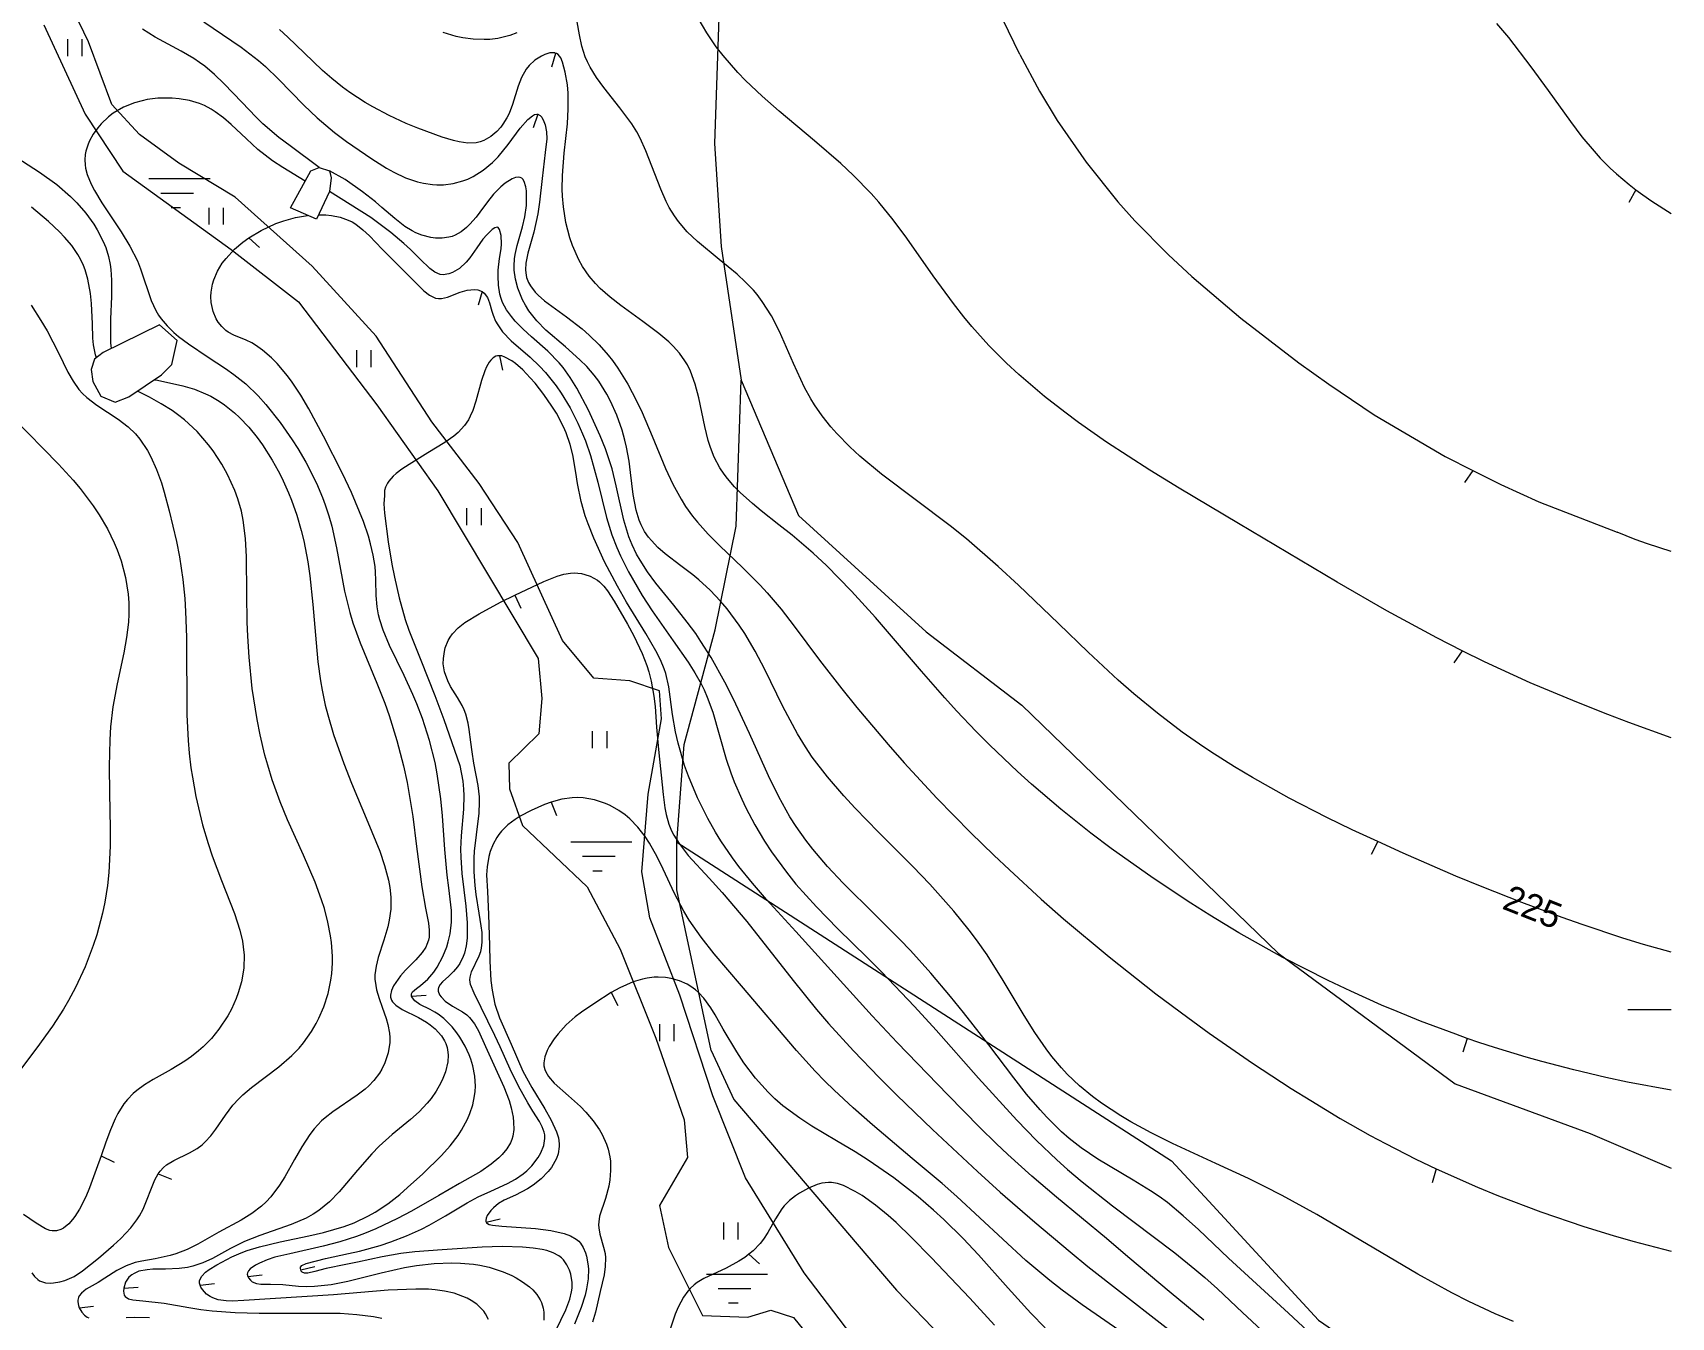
# Model space of a CAD drawing. Extents: x 1000 to 4000, y -5000 to -1000.
# Drawn here: x 1773.4 to 2000, y -4442.5 to -4264.8 of the extents above; entities that cross this region are included whole.
import ezdxf
from ezdxf.enums import TextEntityAlignment as Align

# ---------------------------------------------------------------- set-up
doc = ezdxf.new("R2010")
doc.units = 0
doc.header["$MEASUREMENT"] = 0
for name, color, linetype in [('СЛОЙ_1', 7, 'CONTINUOUS'), ('СЛОЙ_24', 7, 'CONTINUOUS'), ('СЛОЙ_33', 7, 'CONTINUOUS'), ('СЛОЙ_37', 7, 'CONTINUOUS'), ('СЛОЙ_41', 7, 'CONTINUOUS'), ('СЛОЙ_50', 7, 'CONTINUOUS')]:
    doc.layers.add(name, color=color, linetype=linetype)
doc.styles.add('STYLE-CHAR_FAST_FONT', font='CHAR_FAST_FONT.shx')

msp = doc.modelspace()

# ---------------------------------------------------------------- linework, layer by layer
at = {"layer": 'СЛОЙ_1', "color": 253, "linetype": 'Continuous', "lineweight": 0}
msp.add_lwpolyline([(2000, -4400), (1994, -4400)], dxfattribs=at)
at = {"layer": 'СЛОЙ_24', "color": 253, "linetype": 'Continuous', "lineweight": 0}
for points in [[(1809.18, -4031.17), (1811.86, -4060.12), (1814.54, -4089.08), (1822.07, -4120.21), (1828.9, -4148.46), (1850.34, -4170.76), (1865.23, -4212.72), (1869.41, -4230.13), (1868.57, -4254.56), (1867.7, -4280.1), (1868.62, -4294.36), (1871.38, -4312.86)], [(1862.5, -4376.77), (1863.51, -4363.29), (1867.77, -4347.39), (1870.7, -4333.08), (1871.38, -4312.86)], [(1871.38, -4312.86), (1879.32, -4331.6), (1896.97, -4347.67), (1910.19, -4357.85), (1945.63, -4392.13), (1970.11, -4410.24), (1988.77, -4417.11), (2000, -4421.89)], [(1862.5, -4376.77), (1930.88, -4420.85), (1936.04, -4426.47), (1951.24, -4442.9), (1960.24, -4449.16), (1969.39, -4458.54), (1976.77, -4464.89), (1982.12, -4468.72), (2000, -4482.22)], [(1867.21, -4405.62), (1862.5, -4383.38), (1862.5, -4376.77)], [(1867.21, -4405.62), (1870.35, -4412.39), (1890.09, -4435.54)], [(1890.09, -4435.54), (1892.84, -4438.78), (1917.96, -4464.78), (1939.78, -4483.2), (1955.67, -4495.18), (1971.08, -4506.25), (1992.38, -4521.26), (2000, -4525.04)]]:
    msp.add_lwpolyline(points, dxfattribs=at)
at = {"layer": 'СЛОЙ_33', "color": 253, "linetype": 'Continuous', "lineweight": 0}
for p, q in [((1789.48, -4284.97), (1797.93, -4284.97)), ((1791.12, -4286.97), (1795.62, -4286.97)), ((1792.54, -4288.97), (1793.85, -4288.97)), ((1847.8, -4376.74), (1856.24, -4376.74)), ((1849.44, -4378.74), (1853.94, -4378.74)), ((1850.86, -4380.74), (1852.16, -4380.74)), ((1866.58, -4436.53), (1875.03, -4436.53)), ((1868.22, -4438.53), (1872.72, -4438.53)), ((1869.64, -4440.53), (1870.95, -4440.53))]:
    msp.add_line(p, q, dxfattribs=at)
for points in [[(1889.03, -4448.11), (1880.09, -4436.35), (1872, -4423.22), (1867.45, -4411.88), (1862.91, -4397.93), (1858.77, -4387.24), (1857.62, -4380.9), (1858.53, -4370.13), (1860.35, -4359.74), (1860.1, -4355.85), (1855.96, -4354.44), (1851, -4354.11), (1846.69, -4348.89), (1840.5, -4335.33), (1835.14, -4327.18), (1828.6, -4318.65), (1820.9, -4306.8), (1812.07, -4297.07), (1801.39, -4287.54), (1793.61, -4282.82), (1788.17, -4278.88), (1784.36, -4274.74), (1781.14, -4266.04), (1779.16, -4261.97)], [(1774.94, -4263.7), (1780.65, -4276.04), (1785.86, -4283.93), (1800.84, -4294.77), (1810.16, -4302.01), (1821, -4316.26), (1829.44, -4328.18), (1843.31, -4351.37), (1843.81, -4356.92), (1843.4, -4361.81), (1839.26, -4365.86), (1839.34, -4369.42), (1841.16, -4374.48), (1850.08, -4382.95), (1854.64, -4391.57), (1859.6, -4403.9), (1863.48, -4415.19), (1863.98, -4420.41), (1860.09, -4427.04), (1861.33, -4432.84), (1866.03, -4442.27), (1872.32, -4442.49), (1875.48, -4441.51)], [(1875.48, -4441.51), (1878.61, -4442.56), (1888.37, -4454.57), (1895.16, -4462.93), (1901.69, -4465.75), (1904.27, -4464.74)]]:
    msp.add_lwpolyline(points, dxfattribs=at)
at = {"layer": 'СЛОЙ_37', "color": 253, "linetype": 'Continuous', "lineweight": 0}
for points in [[(1809.05, -4289.04), (1811.85, -4283.91), (1813.04, -4283.44), (1814.46, -4283.91), (1814.69, -4284.86), (1814.46, -4286.75), (1812.64, -4290.6), (1809.05, -4289.04)], [(1790.96, -4305.22), (1783.16, -4309.03), (1781.97, -4309.98), (1781.5, -4311.4), (1781.74, -4313.05), (1782.81, -4315.07), (1784.82, -4315.89), (1786.72, -4315.18), (1791.22, -4312.11), (1792.64, -4310.69), (1793.36, -4307.37), (1790.96, -4305.22)]]:
    msp.add_lwpolyline(points, dxfattribs=at)
at = {"layer": 'СЛОЙ_41', "color": 253, "linetype": 'Continuous', "lineweight": 0}
for p, q in [((1778.25, -4268.02), (1778.25, -4265.68)), ((1780.2, -4265.68), (1780.2, -4268.02)), ((1797.79, -4291.34), (1797.79, -4289)), ((1799.74, -4289), (1799.74, -4291.34)), ((1818.22, -4311.07), (1818.22, -4308.73)), ((1820.17, -4308.73), (1820.17, -4311.07)), ((1833.45, -4332.92), (1833.45, -4330.58)), ((1835.4, -4330.58), (1835.4, -4332.92)), ((1850.84, -4363.77), (1850.84, -4361.43)), ((1852.79, -4361.43), (1852.79, -4363.77)), ((1860.12, -4404.32), (1860.12, -4401.98)), ((1862.07, -4401.98), (1862.07, -4404.32)), ((1868.96, -4431.75), (1868.96, -4429.41)), ((1870.91, -4429.41), (1870.91, -4431.75))]:
    msp.add_line(p, q, dxfattribs=at)
at = {"layer": 'СЛОЙ_50', "color": 253, "linetype": 'Continuous', "lineweight": 0}
for p, q in [((1843.28, -4276.08), (1842.62, -4277.97)), ((1803.28, -4293.19), (1804.78, -4294.51)), ((1835.58, -4300.59), (1835.03, -4302.51)), ((1840.09, -4342.6), (1840.89, -4344.43)), ((1971.08, -4350.3), (1969.95, -4351.95)), ((1845.12, -4371.23), (1845.83, -4373.1)), ((1825.81, -4398.07), (1827.8, -4397.93)), ((1853.42, -4397.58), (1854.33, -4399.36)), ((1790.76, -4422.67), (1792.62, -4423.39)), ((1967.48, -4421.97), (1966.96, -4423.91)), ((1785.99, -4438.5), (1787.98, -4438.35)), ((1803.14, -4436.86), (1805.13, -4436.64)), ((1779.84, -4441.22), (1781.82, -4440.96))]:
    msp.add_line(p, q, dxfattribs=at)
for points in [[(1909.92, -4267.79), (1902.75, -4253.07)], [(2000, -4392), (1996.17, -4390.92), (1993.33, -4390.05), (1987.7, -4388.18), (1984.9, -4387.2), (1979.36, -4385.15), (1973.86, -4382.98), (1970.22, -4381.47), (1962.95, -4378.32), (1959.41, -4376.69), (1955.88, -4375.06), (1952.37, -4373.36), (1947.18, -4370.69), (1942.09, -4367.84), (1939.6, -4366.35), (1936.34, -4364.28), (1934.74, -4363.21), (1932.38, -4361.56), (1928.94, -4358.95), (1925.66, -4356.24), (1923.53, -4354.37), (1919.36, -4350.5), (1915.25, -4346.54), (1909.74, -4341.24), (1906.92, -4338.63), (1902.54, -4334.83), (1900.28, -4333), (1890.8, -4325.87), (1887.81, -4323.38), (1886.39, -4322.08), (1884.6, -4320.26), (1883.76, -4319.31), (1882.58, -4317.82), (1881.5, -4316.26), (1881, -4315.45), (1880.14, -4313.87), (1878.62, -4310.57), (1876.66, -4306.11), (1875.57, -4303.98), (1874.3, -4301.97), (1873.59, -4301.03), (1873.08, -4300.43), (1871.99, -4299.3), (1870.81, -4298.22), (1868.32, -4296.17), (1865.32, -4293.67), (1863.93, -4292.33), (1862.69, -4290.91), (1862.14, -4290.15), (1861.42, -4288.97), (1861, -4288.15), (1860.25, -4286.45), (1858.21, -4281.12), (1857.41, -4279.38), (1856.95, -4278.53), (1856.24, -4277.39), (1854.62, -4275.2), (1852.38, -4272.39), (1851.36, -4270.99), (1850.48, -4269.56), (1850.12, -4268.83), (1849.82, -4268.13), (1849.35, -4266.66), (1849, -4265.09), (1848.39, -4261.5)], [(1813.04, -4283.44), (1809.01, -4280.45), (1807.45, -4279.28), (1805.22, -4277.39), (1804.24, -4276.45), (1802.35, -4274.47), (1799.85, -4271.83), (1798.56, -4270.58), (1797.2, -4269.43), (1796.49, -4268.9), (1795.67, -4268.35), (1793.94, -4267.35), (1790.36, -4265.41), (1788.59, -4264.29)], [(1797.08, -4263.3), (1802.21, -4266.78), (1804.65, -4268.66), (1805.58, -4269.48), (1807.39, -4271.21), (1810.91, -4274.83), (1812.72, -4276.57), (1815.12, -4278.6), (1816.8, -4279.86), (1820.3, -4282.26), (1822.32, -4283.52), (1823.35, -4284.1), (1824.95, -4284.86), (1826.6, -4285.43), (1827.46, -4285.63), (1828.67, -4285.8), (1829.28, -4285.83), (1830.2, -4285.82), (1831.57, -4285.65), (1832.91, -4285.3), (1833.56, -4285.06), (1834.31, -4284.7), (1835.72, -4283.81), (1837.01, -4282.74), (1837.79, -4281.95), (1839.16, -4280.28), (1840.8, -4277.99), (1841.88, -4276.82), (1842.5, -4276.3), (1842.82, -4276.12), (1843.13, -4276.06), (1843.28, -4276.08), (1843.6, -4276.27), (1843.79, -4276.5), (1844.1, -4277.06), (1844.28, -4277.56), (1844.48, -4278.52), (1844.5, -4279.48), (1844.26, -4281.35), (1843.84, -4284.98), (1843.49, -4288.22), (1843.24, -4289.87), (1842.7, -4292.39), (1841.89, -4295.3)], [(1832.4, -4279.91), (1831.61, -4279.72), (1830.01, -4279.23), (1826.66, -4278.01), (1825.04, -4277.34), (1822.69, -4276.26), (1820.44, -4275.07), (1819.36, -4274.43), (1817.25, -4273.06), (1816.24, -4272.32), (1814.77, -4271.15), (1813.48, -4270.01), (1810.96, -4267.59), (1808.7, -4265.42), (1807.54, -4264.37)], [(2000, -4362.36), (1994.15, -4360.24), (1991.25, -4359.14), (1986.93, -4357.43), (1980.51, -4354.72), (1974.19, -4351.82), (1971.08, -4350.3), (1967.57, -4348.51), (1960.66, -4344.76), (1953.82, -4340.83), (1940.15, -4332.7), (1931.96, -4327.81), (1927.88, -4325.31), (1921.89, -4321.43), (1918.01, -4318.71), (1916.12, -4317.31), (1913.34, -4315.14), (1909.79, -4312.1), (1908.08, -4310.52), (1905.62, -4308.05), (1903.28, -4305.46), (1902.16, -4304.11), (1900.72, -4302.26), (1897.94, -4298.42), (1894.3, -4293.23), (1892.41, -4290.69), (1890.42, -4288.23), (1889.37, -4287.04), (1886.88, -4284.51), (1885.14, -4282.89), (1881.52, -4279.76), (1876.64, -4275.66), (1874.26, -4273.57), (1871.99, -4271.41), (1870.91, -4270.29), (1868.87, -4267.95), (1867.93, -4266.73), (1866.62, -4264.82), (1865.42, -4262.76)], [(1975.83, -4263.5), (1977.48, -4265.47), (1980.6, -4269.5), (1982.96, -4272.78), (1986.05, -4277.1), (1987.65, -4279.18), (1989.32, -4281.18), (1990.19, -4282.14), (1991.56, -4283.53), (1992.41, -4284.31), (1994.18, -4285.81), (1995.11, -4286.51), (1996.05, -4287.22), (1997.33, -4288.11), (2000, -4289.8)], [(1840.37, -4264.79), (1839.38, -4265.18), (1837.75, -4265.58), (1836.6, -4265.71), (1835.83, -4265.75), (1834.3, -4265.7), (1832.88, -4265.51), (1831.96, -4265.32), (1830.18, -4264.78)], [(2000, -4411.09), (1993.96, -4409.97), (1990.97, -4409.34), (1986.52, -4408.3), (1982.11, -4407.14), (1979.92, -4406.52), (1975.57, -4405.19), (1973.41, -4404.49), (1971.8, -4403.93), (1970.19, -4403.37), (1965.31, -4401.54), (1962.08, -4400.23), (1959.94, -4399.32), (1955.69, -4397.42), (1952.54, -4395.92), (1946.31, -4392.73), (1940.2, -4389.31), (1936.19, -4386.9), (1933.55, -4385.23), (1928.35, -4381.78), (1922.57, -4377.66), (1919.74, -4375.52), (1915.59, -4372.2), (1911.55, -4368.76), (1909.58, -4366.99), (1905.75, -4363.35), (1903.89, -4361.49), (1901.17, -4358.63), (1899.53, -4356.82), (1896.32, -4353.13), (1889.95, -4345.69), (1886.64, -4342.04), (1883.16, -4338.5), (1881.32, -4336.79), (1878.44, -4334.32), (1876.6, -4332.86), (1874.13, -4330.93), (1872.94, -4329.94), (1871.24, -4328.41), (1870.46, -4327.6), (1869.49, -4326.48), (1869.04, -4325.89), (1868.43, -4324.98), (1867.65, -4323.53), (1867.12, -4322.17), (1866.82, -4321.23), (1866.35, -4319.28), (1865.53, -4315.32), (1865.03, -4313.4), (1864.37, -4311.6), (1863.94, -4310.75), (1863.61, -4310.2), (1862.86, -4309.15), (1861.99, -4308.18), (1861.36, -4307.56), (1860, -4306.39), (1857.78, -4304.73), (1854.73, -4302.54), (1853.26, -4301.39), (1851.88, -4300.17), (1851.24, -4299.51), (1850.35, -4298.48), (1849.44, -4297.15), (1848.92, -4296.21), (1848.04, -4294.23), (1847.69, -4293.19), (1847.14, -4291.06), (1846.8, -4288.88), (1846.68, -4287.42), (1846.63, -4286.46), (1846.65, -4284.55), (1846.9, -4281.47), (1847.35, -4277.41), (1847.47, -4275.33), (1847.44, -4273.15), (1847.34, -4272.02), (1847.06, -4270.25), (1846.69, -4268.85), (1846.42, -4268.27), (1846.05, -4267.83), (1845.82, -4267.69), (1845.69, -4267.65), (1845.55, -4267.6), (1844.91, -4267.6), (1844.22, -4267.8), (1843.75, -4268.02), (1842.86, -4268.6), (1842.08, -4269.32), (1841.66, -4269.85), (1841.01, -4270.98), (1840.54, -4272.19), (1839.77, -4274.73), (1839.29, -4275.98), (1838.99, -4276.59), (1838.44, -4277.46), (1838.13, -4277.87), (1837.61, -4278.44), (1836.74, -4279.17), (1835.79, -4279.71), (1835.28, -4279.89), (1834.73, -4280.01)], [(1845.69, -4267.65), (1845.16, -4269.58)], [(1909.92, -4267.79), (1912.62, -4272.88), (1915.1, -4276.92), (1919.11, -4282.72), (1923.49, -4288.2), (1925.83, -4290.83), (1930.46, -4295.54), (1933.71, -4298.54), (1940.47, -4304.27), (1948.5, -4310.48), (1952.63, -4313.43), (1958.94, -4317.64), (1968.73, -4323.41), (1972.58, -4325.36), (1976.44, -4327.31), (1981.7, -4329.68), (1992.51, -4333.9)], [(1811.07, -4285.34), (1807.99, -4283.46), (1806.58, -4282.5), (1804.54, -4280.93), (1802.95, -4279.47), (1800.86, -4277.48), (1799.78, -4276.55), (1798.65, -4275.72), (1798.07, -4275.35), (1797.14, -4274.86), (1796.48, -4274.58), (1795.11, -4274.17), (1793.66, -4273.92), (1792.68, -4273.84), (1790.71, -4273.87), (1789.25, -4274.05), (1788.53, -4274.2), (1787.48, -4274.49), (1785.96, -4275.1), (1784.54, -4275.94), (1783.88, -4276.45), (1782.86, -4277.42), (1782.4, -4277.96), (1781.78, -4278.82), (1781.28, -4279.74), (1781.07, -4280.21), (1780.77, -4281.17), (1780.67, -4281.66), (1780.61, -4282.39), (1780.64, -4283.07), (1780.71, -4283.53), (1780.94, -4284.43), (1781.48, -4285.76), (1781.94, -4286.63), (1782.98, -4288.33), (1785.63, -4292.32), (1786.84, -4294.31), (1787.89, -4296.37), (1788.33, -4297.44), (1789.8, -4301.85), (1790.43, -4303.23), (1790.81, -4303.88), (1791.16, -4304.4), (1791.98, -4305.36), (1792.91, -4306.25), (1793.57, -4306.81), (1794.96, -4307.85), (1797.68, -4309.66), (1800.07, -4311.24), (1801.23, -4312.06)], [(1767.25, -4279.19), (1767.98, -4279.81), (1769.52, -4280.96), (1774.34, -4284.09), (1776.72, -4285.79), (1778.62, -4287.44), (1779.51, -4288.34), (1780.75, -4289.77), (1781.85, -4291.28), (1782.33, -4292.06), (1783.16, -4293.68), (1783.5, -4294.5), (1783.89, -4295.77), (1784.11, -4296.84), (1784.21, -4297.56), (1784.32, -4299.03), (1784.31, -4301.29), (1784.17, -4304.43), (1784.14, -4306.07), (1784.18, -4307.7), (1784.27, -4308.49)], [(1834.73, -4280.01), (1833.58, -4280.06), (1832.4, -4279.91)], [(1840.18, -4284.84), (1839.71, -4285.03), (1838.74, -4285.63), (1838.14, -4286.11), (1837.13, -4287.12), (1836.29, -4288.17), (1835.26, -4289.61), (1834.71, -4290.33), (1833.87, -4291.29), (1833.41, -4291.73), (1832.66, -4292.32), (1831.85, -4292.79), (1831.41, -4292.97), (1830.97, -4293.1), (1830.04, -4293.23), (1829.09, -4293.21), (1828.45, -4293.13), (1827.21, -4292.8), (1826.39, -4292.46), (1825.87, -4292.2), (1824.88, -4291.59), (1823.47, -4290.52), (1821.69, -4288.96), (1820.79, -4288.19), (1819.03, -4286.82), (1816.63, -4285.1), (1814.46, -4283.91)], [(1830.95, -4298.17), (1830.16, -4298.29), (1829.77, -4298.24), (1829.02, -4297.94), (1828.32, -4297.43), (1826.99, -4296.11), (1825.65, -4294.78), (1824.75, -4293.95), (1822.93, -4292.43), (1820.18, -4290.38), (1814.46, -4286.75)], [(1869.45, -4344.52), (1868.54, -4343.46), (1867.09, -4341.94), (1865.52, -4340.51), (1864.69, -4339.82), (1863.04, -4338.56), (1860.87, -4336.89), (1859.86, -4336.01), (1858.96, -4335.07), (1858.55, -4334.58), (1858.02, -4333.8), (1857.53, -4332.88), (1857.27, -4332.23), (1856.86, -4330.86), (1856.45, -4328.67), (1856.08, -4325.62), (1855.88, -4324.08), (1855.52, -4322.13), (1855.3, -4321.18), (1854.91, -4319.76), (1854.2, -4317.71), (1853.32, -4315.75), (1852.82, -4314.81), (1851.69, -4313.02), (1851.06, -4312.18), (1850.03, -4310.98), (1849.09, -4310.04), (1847.08, -4308.27), (1844.37, -4305.93), (1843.13, -4304.65), (1842.03, -4303.25), (1841.54, -4302.49), (1841.14, -4301.73), (1840.49, -4300.12), (1840.17, -4298.88), (1840, -4297.65), (1839.98, -4297.05), (1840.04, -4296.09), (1840.13, -4295.47), (1840.42, -4294.23), (1841.14, -4291.66), (1841.46, -4290.25), (1841.67, -4288.7), (1841.71, -4287.86), (1841.67, -4286.67), (1841.59, -4286.11), (1841.38, -4285.4), (1841.17, -4285.05), (1841.04, -4284.93), (1840.8, -4284.81), (1840.61, -4284.78), (1840.18, -4284.84)], [(1995.11, -4286.51), (1994.15, -4288.27)], [(1782.23, -4309.77), (1782.08, -4309.34), (1781.83, -4307.99), (1781.74, -4307.04), (1781.67, -4305.09), (1781.53, -4302.24), (1781.39, -4300.86), (1781.04, -4298.87), (1780.67, -4297.61), (1780.43, -4296.99), (1780.02, -4296.11), (1779.66, -4295.47), (1778.8, -4294.24), (1777.81, -4293.08), (1777.09, -4292.34), (1775.57, -4290.92), (1773.25, -4288.91)], [(1802.47, -4293.77), (1803.28, -4293.19), (1804.99, -4292.17), (1807.04, -4291.2), (1808.11, -4290.81), (1809.76, -4290.34), (1811.41, -4290.07)], [(1812.93, -4289.99), (1813.93, -4290), (1814.74, -4290.09), (1815.92, -4290.33), (1817.03, -4290.72), (1817.56, -4290.98), (1818.09, -4291.29), (1819.08, -4292.05), (1820, -4292.91), (1821.72, -4294.74), (1825.98, -4299), (1827.5, -4300.51), (1828.3, -4301.12), (1829.12, -4301.5), (1829.54, -4301.58), (1829.94, -4301.57), (1830.77, -4301.38), (1832.54, -4300.67), (1833.5, -4300.39), (1834.5, -4300.3), (1834.97, -4300.35), (1835.58, -4300.59), (1835.86, -4300.81), (1836.28, -4301.41), (1836.57, -4302.18), (1836.89, -4303.3), (1837.06, -4303.85), (1837.42, -4304.7), (1837.71, -4305.21), (1838.38, -4306.16), (1839.56, -4307.41), (1842.21, -4309.7), (1843.5, -4310.94), (1844.3, -4311.81), (1845.79, -4313.67), (1846.47, -4314.65), (1847.72, -4316.68), (1848.81, -4318.81), (1849.45, -4320.27), (1849.84, -4321.26), (1850.53, -4323.27), (1851.54, -4326.96), (1852.76, -4331.87), (1853.5, -4334.26), (1854.17, -4336.01), (1854.67, -4337.15), (1855.78, -4339.39), (1857.68, -4342.65), (1859.06, -4344.78), (1861.99, -4348.95), (1864.04, -4351.88), (1864.99, -4353.37), (1865.86, -4354.9), (1866.24, -4355.69), (1866.68, -4356.71), (1867.44, -4358.8), (1869.31, -4365.3), (1869.95, -4367.18), (1870.41, -4368.42), (1871.45, -4370.85), (1872.02, -4372.04), (1873.25, -4374.38), (1874.6, -4376.65), (1875.56, -4378.12), (1877.63, -4380.95), (1878.96, -4382.59), (1881.79, -4385.74), (1884.76, -4388.76), (1888.79, -4392.72), (1890.8, -4394.72), (1895.37, -4399.53), (1898.34, -4402.8), (1904.21, -4409.44), (1909.49, -4415.24), (1912.22, -4418.05), (1915.04, -4420.75), (1916.49, -4422.05), (1918.53, -4423.79), (1922.75, -4427.1), (1931.34, -4433.59), (1934.13, -4435.84), (1935.5, -4437.01), (1937.26, -4438.59), (1940.71, -4441.85), (1945.31, -4446.16)], [(1829.34, -4367.34), (1829.04, -4365.78), (1828.27, -4362.7), (1827.3, -4359.66), (1826.54, -4357.66), (1825.99, -4356.34), (1824.79, -4353.72), (1822.73, -4349.56), (1821.85, -4347.46), (1821.39, -4346.03), (1821.21, -4345.31), (1821.03, -4344.21), (1820.91, -4342.64), (1820.87, -4340.52), (1820.83, -4339.45), (1820.75, -4338.65), (1820.5, -4337.06), (1820.13, -4335.49), (1819.84, -4334.46), (1819.14, -4332.42), (1818.62, -4331.07), (1817.48, -4328.41), (1816.24, -4325.79), (1813.6, -4320.63), (1811.57, -4316.81), (1810.48, -4314.95), (1809.29, -4313.14), (1808.65, -4312.27), (1807.22, -4310.58), (1806.44, -4309.79), (1805.18, -4308.71), (1804.21, -4308.02), (1803.7, -4307.72), (1802.91, -4307.32), (1801.22, -4306.65), (1800.43, -4306.23), (1800.11, -4306), (1799.54, -4305.46), (1799.05, -4304.82), (1798.78, -4304.36), (1798.35, -4303.36), (1798.08, -4302.11), (1798.04, -4301.27), (1798.07, -4300.7), (1798.25, -4299.6), (1798.43, -4298.98), (1798.94, -4297.8), (1799.61, -4296.7), (1800.14, -4296.01), (1801.32, -4294.74), (1802.47, -4293.77)], [(1870.32, -4356.98), (1869.14, -4354.64), (1867.22, -4351.23), (1865.82, -4349.01), (1865.09, -4347.93), (1863.92, -4346.33), (1862.08, -4344.01), (1859.6, -4340.94), (1858.44, -4339.37), (1857.39, -4337.75), (1856.92, -4336.92), (1856.3, -4335.63), (1855.86, -4334.53), (1855.17, -4332.24), (1854.11, -4327.49), (1853.53, -4325.13), (1852.62, -4322.36), (1851.9, -4320.56), (1850.26, -4317.01), (1848.65, -4313.95), (1847.74, -4312.5), (1846.74, -4311.12), (1846.2, -4310.47), (1844.63, -4308.87), (1842.38, -4306.86), (1841.25, -4305.82), (1840.14, -4304.68), (1839.63, -4304.07), (1838.94, -4303.12), (1838.39, -4302.1), (1838.18, -4301.56), (1838.01, -4300.97), (1837.8, -4299.74), (1837.76, -4298.48), (1837.79, -4297.64), (1837.98, -4296.01), (1838.18, -4294.68), (1838.24, -4293.98), (1838.18, -4292.84), (1837.98, -4292), (1837.79, -4291.75), (1837.65, -4291.7), (1837.33, -4291.77), (1836.96, -4292), (1836.2, -4292.74), (1835.67, -4293.37), (1834.81, -4294.54), (1833.86, -4295.93), (1833.36, -4296.55), (1832.44, -4297.4), (1831.47, -4297.97), (1830.95, -4298.17)], [(1841.89, -4295.3), (1841.62, -4296.7), (1841.57, -4297.6), (1841.6, -4298.03), (1841.71, -4298.65), (1841.98, -4299.37), (1842.24, -4299.83), (1842.9, -4300.69), (1843.3, -4301.1), (1844.19, -4301.88), (1847.23, -4304.09), (1849.38, -4305.77), (1850.36, -4306.63), (1851.73, -4307.98), (1852.99, -4309.41), (1853.57, -4310.16), (1854.32, -4311.2), (1855.69, -4313.4), (1856.92, -4315.74), (1857.68, -4317.34), (1859.09, -4320.62), (1860.93, -4325.1), (1861.94, -4327.27), (1863.07, -4329.35), (1863.7, -4330.34), (1864.66, -4331.67), (1865.35, -4332.52), (1866.82, -4334.17), (1868.38, -4335.75), (1871.62, -4338.85), (1874, -4341.22), (1874.99, -4342.31), (1876.9, -4344.56), (1878.71, -4346.88), (1882.23, -4351.6), (1885.29, -4355.57), (1887.38, -4358.17), (1891.69, -4363.28), (1893.9, -4365.79), (1898.45, -4370.7), (1903.13, -4375.48), (1906.32, -4378.59), (1908.48, -4380.63), (1912.87, -4384.65), (1915.96, -4387.37), (1922.27, -4392.66), (1928.73, -4397.75), (1933.13, -4401.04), (1936.09, -4403.19), (1942.11, -4407.35), (1947.44, -4410.85), (1950.14, -4412.54), (1954.23, -4415), (1958.38, -4417.35), (1960.48, -4418.48), (1964.66, -4420.62), (1967.48, -4421.97), (1973.19, -4424.52), (1976.09, -4425.72), (1981.96, -4427.95), (1987.93, -4429.98), (1991.96, -4431.21), (1994.67, -4431.99), (2000, -4433.39)], [(1773.19, -4302.47), (1774.55, -4304.6), (1775.39, -4306.06), (1776.97, -4309.09), (1778.26, -4311.74), (1778.98, -4313), (1779.8, -4314.16), (1780.27, -4314.69), (1780.88, -4315.28), (1782.26, -4316.34), (1785.22, -4318.25), (1786.61, -4319.31), (1787.61, -4320.3), (1788.21, -4321.03), (1789.26, -4322.61)], [(1935.34, -4442.93), (1930.83, -4439.2), (1924.87, -4434.16), (1921.88, -4431.64), (1914.99, -4425.9), (1911.59, -4422.99), (1908.26, -4420), (1906.63, -4418.47), (1904.38, -4416.25), (1899.97, -4411.73), (1892.94, -4404.5), (1889.48, -4400.83), (1878.93, -4389.15), (1874.9, -4384.73), (1872.94, -4382.47), (1871.07, -4380.14), (1870.17, -4378.94), (1868.57, -4376.59), (1867.82, -4375.38), (1866.75, -4373.52), (1865.32, -4370.64), (1864.09, -4367.67), (1863.55, -4366.16), (1862.66, -4363.07), (1862.31, -4361.51), (1861.9, -4359.13), (1861.39, -4355.31), (1860.96, -4353.46), (1860.75, -4352.81), (1860.22, -4351.55), (1859.6, -4350.32), (1858.19, -4347.91), (1855.53, -4343.56), (1854.26, -4341.37), (1852.49, -4338.01), (1851.01, -4334.74), (1850.2, -4332.76), (1849.81, -4331.65), (1849.25, -4329.66), (1848.74, -4327.15), (1848.5, -4325.65), (1848.09, -4323.18), (1847.73, -4321.75), (1847.18, -4320.17), (1846.8, -4319.31), (1845.83, -4317.45), (1845.21, -4316.45), (1844.09, -4314.84), (1842.87, -4313.28), (1842.2, -4312.52), (1841.18, -4311.45), (1840.15, -4310.55), (1839.65, -4310.18), (1838.7, -4309.66), (1838.26, -4309.52), (1837.96, -4309.51), (1837.66, -4309.51), (1837.46, -4309.56), (1837.08, -4309.77), (1836.75, -4310.09), (1836.54, -4310.36), (1836.17, -4311.01), (1835.93, -4311.59), (1835.49, -4312.91), (1834.68, -4315.76), (1834.25, -4317.07), (1833.9, -4317.86), (1833.65, -4318.33), (1833.11, -4319.15), (1832.23, -4320.12), (1831.62, -4320.63), (1830.38, -4321.47), (1828.04, -4322.92), (1825.46, -4324.51), (1824.46, -4325.18), (1823.68, -4325.78), (1823.27, -4326.15), (1822.66, -4326.82)], [(1837.96, -4309.51), (1838.37, -4311.47)], [(1790.21, -4312.8), (1790.64, -4312.88), (1794.15, -4313.65), (1795.77, -4314.13), (1797.31, -4314.74), (1798.06, -4315.1), (1799.19, -4315.77), (1799.93, -4316.27), (1801.33, -4317.4), (1802, -4318.02), (1803.27, -4319.36), (1804.45, -4320.8), (1805.19, -4321.82), (1806.54, -4323.92), (1807.37, -4325.4), (1807.87, -4326.4), (1808.79, -4328.43), (1809.2, -4329.46), (1809.93, -4331.54), (1810.54, -4333.66), (1810.89, -4335.09), (1811.45, -4337.98), (1811.74, -4339.95), (1812.15, -4343.92), (1812.59, -4349.22), (1812.85, -4351.85), (1813.21, -4354.45), (1813.43, -4355.74), (1813.87, -4357.81), (1814.21, -4359.18), (1815.01, -4361.89), (1816.43, -4365.92), (1817.49, -4368.61), (1819.77, -4374.03), (1821.39, -4378.01), (1822.07, -4380.01), (1822.59, -4382.03), (1822.77, -4383.04), (1822.91, -4384.39), (1822.94, -4385.06), (1822.91, -4386.07), (1822.72, -4387.59), (1822.51, -4388.5), (1821.94, -4390.32), (1821.16, -4392.74), (1820.88, -4393.95), (1820.74, -4395.15), (1820.74, -4395.74), (1820.85, -4396.63), (1820.97, -4397.22)], [(1801.23, -4312.06), (1802.88, -4313.39), (1804.59, -4315.04), (1805.65, -4316.22), (1807.64, -4318.74), (1809.3, -4321.12), (1810.08, -4322.34), (1811.19, -4324.21), (1812.66, -4327.1), (1813.5, -4329.08), (1813.87, -4330.09), (1814.37, -4331.62), (1814.77, -4333.08), (1815.42, -4336.05), (1816.54, -4342.04), (1817.24, -4344.99), (1817.67, -4346.42), (1818.68, -4349.22), (1820.98, -4354.77), (1822.09, -4357.57), (1822.7, -4359.27), (1823.77, -4362.72), (1824.67, -4366.21), (1825.17, -4368.55), (1825.96, -4373.22), (1826.47, -4377.37), (1827.21, -4382.98), (1827.74, -4385.9), (1828.14, -4387.97), (1828.25, -4388.97), (1828.22, -4389.91), (1828.13, -4390.36), (1827.93, -4390.95), (1827.75, -4391.32), (1827.27, -4392.03), (1826.37, -4393.06), (1824.97, -4394.49), (1824.27, -4395.28), (1823.6, -4396.18), (1823.32, -4396.64), (1823.01, -4397.32), (1822.87, -4397.96), (1822.89, -4398.25), (1823.02, -4398.65), (1823.17, -4398.89), (1823.61, -4399.33), (1824.52, -4399.92), (1826.75, -4401.03), (1827.88, -4401.69), (1828.39, -4402.05), (1829.08, -4402.62), (1829.93, -4403.57)], [(1790.3, -4423.48), (1790.76, -4422.67), (1791.02, -4422.3), (1791.47, -4421.8), (1791.9, -4421.43), (1792.9, -4420.82), (1795.11, -4419.77), (1796.16, -4419.16), (1796.84, -4418.64), (1797.26, -4418.25), (1798.03, -4417.4), (1798.73, -4416.48), (1800.06, -4414.54), (1801.1, -4413.15), (1801.9, -4412.28), (1802.47, -4411.74), (1803.66, -4410.72), (1807.46, -4407.87), (1809.26, -4406.31), (1810.24, -4405.28), (1810.85, -4404.54), (1811.95, -4402.98), (1812.59, -4401.88), (1812.98, -4401.12), (1813.66, -4399.55), (1814.25, -4397.73), (1814.65, -4395.87), (1814.78, -4394.94), (1814.87, -4393.51), (1814.87, -4392.56), (1814.73, -4390.66), (1814.6, -4389.72), (1814.24, -4387.84), (1813.74, -4385.98), (1813.36, -4384.75), (1812.47, -4382.33), (1810.87, -4378.58), (1808.64, -4373.68), (1807.61, -4371.21), (1806.53, -4368.18), (1805.9, -4366.13), (1805.52, -4364.74), (1804.86, -4361.94), (1804.43, -4359.82), (1803.77, -4355.53), (1803.33, -4351.18), (1803.14, -4348.28), (1803.06, -4346.33), (1803, -4342.45), (1802.98, -4337.31), (1802.85, -4334.77), (1802.52, -4332.25), (1802.26, -4331), (1801.77, -4329.27), (1801.36, -4328.13), (1800.36, -4325.91), (1799.58, -4324.48), (1798.38, -4322.66), (1797.73, -4321.8), (1796.13, -4319.97), (1794.38, -4318.34), (1793.45, -4317.61), (1792.7, -4317.08), (1791.15, -4316.12), (1789.55, -4315.23), (1787.9, -4314.37)], [(1770.67, -4318.01), (1776.99, -4324.48), (1779.01, -4326.71), (1779.97, -4327.86), (1781.77, -4330.25), (1782.6, -4331.5), (1783.74, -4333.44), (1784.67, -4335.35), (1785.08, -4336.34), (1785.63, -4337.84), (1786.25, -4340.15), (1786.62, -4342.48), (1786.7, -4343.66), (1786.7, -4345.26), (1786.63, -4346.33), (1786.37, -4348.47), (1785.99, -4350.6), (1785.08, -4354.87), (1784.48, -4358.08), (1784.17, -4360.81), (1784.05, -4362.64), (1783.98, -4366.31), (1784.04, -4369.98), (1784.13, -4374.88), (1784.12, -4377.32), (1783.93, -4380.98), (1783.74, -4382.8), (1783.38, -4385.09)], [(1789.26, -4322.61), (1789.72, -4323.45), (1790.52, -4325.23), (1791.2, -4327.09), (1791.59, -4328.36), (1792.29, -4330.93), (1793.29, -4335.19), (1793.71, -4337.29), (1794.18, -4340.46), (1794.44, -4343.09), (1794.54, -4344.86), (1794.65, -4348.41), (1794.73, -4359.15), (1794.9, -4362.71), (1795.05, -4364.48), (1795.28, -4366.48), (1795.48, -4367.81), (1795.96, -4370.45), (1796.89, -4374.37), (1797.65, -4376.97), (1798.22, -4378.69), (1799.5, -4382.11), (1801.32, -4386.65), (1802.06, -4388.94), (1802.41, -4390.48), (1802.53, -4391.26), (1802.63, -4392.43), (1802.58, -4394.17), (1802.42, -4395.33), (1802.26, -4396.1), (1801.83, -4397.63), (1801.55, -4398.39), (1800.89, -4399.87), (1800.37, -4400.83), (1799.16, -4402.66), (1798.12, -4403.94), (1796.96, -4405.12), (1796.35, -4405.67), (1795.38, -4406.44), (1794.46, -4407.07), (1792.55, -4408.22), (1790.04, -4409.62), (1788.87, -4410.35), (1787.79, -4411.13), (1787.31, -4411.55), (1786.5, -4412.39), (1786.02, -4412.99), (1785.19, -4414.32), (1784.82, -4415.04), (1784.14, -4416.59), (1783.51, -4418.28), (1782.86, -4420.19), (1782.2, -4422.09), (1781.26, -4424.61), (1780.73, -4425.84), (1779.87, -4427.56), (1779.25, -4428.56), (1778.92, -4429.01), (1778.4, -4429.58), (1777.68, -4430.17), (1777.3, -4430.37), (1776.71, -4430.55), (1776.09, -4430.56), (1775.78, -4430.5), (1775.17, -4430.27), (1773.89, -4429.48), (1772.12, -4428.28)], [(1972.58, -4325.36), (1971.43, -4327)], [(1822.19, -4327.65), (1822.07, -4328.11), (1822.04, -4328.82), (1821.98, -4329.98), (1822.06, -4331.28), (1822.56, -4335.21), (1823.08, -4338.32), (1823.43, -4340.12), (1824.09, -4342.99), (1824.93, -4345.97), (1825.43, -4347.47), (1827.06, -4351.59), (1829.03, -4356.51), (1830.27, -4359.79), (1832.49, -4366.17)], [(1822.66, -4326.82), (1822.45, -4327.12), (1822.19, -4327.65)], [(2000, -4336.58), (1996.7, -4335.51), (1995.01, -4334.9), (1992.51, -4333.9)], [(1830.35, -4353.21), (1830.19, -4352.12), (1830.2, -4351.37), (1830.34, -4350.39), (1830.46, -4349.9), (1830.87, -4348.87), (1831.14, -4348.4), (1831.47, -4347.94), (1832.25, -4347.11), (1833.15, -4346.4), (1835.15, -4345.18), (1838.11, -4343.59), (1840.09, -4342.6), (1844.11, -4340.72), (1845.92, -4339.98), (1846.84, -4339.71), (1847.79, -4339.56), (1848.27, -4339.53), (1849.28, -4339.62), (1849.78, -4339.73), (1850.51, -4339.98), (1851.49, -4340.52), (1851.81, -4340.78), (1852.39, -4341.36), (1852.9, -4342.01), (1853.8, -4343.45), (1855.67, -4346.64), (1856.54, -4348.24), (1857.7, -4350.69), (1858.34, -4352.35), (1858.61, -4353.2), (1858.95, -4354.49), (1859.31, -4356.59), (1859.47, -4358.02), (1859.69, -4360.88), (1859.94, -4363.98), (1860.58, -4370.18), (1860.83, -4372.04), (1861, -4372.96), (1861.37, -4374.29), (1861.76, -4375.23), (1862.07, -4375.83), (1862.79, -4376.99), (1864.06, -4378.64), (1866.97, -4381.77), (1868.77, -4383.74), (1872.17, -4387.76), (1878.57, -4395.91), (1881.81, -4399.92), (1883.47, -4401.86), (1886.9, -4405.65), (1890.46, -4409.35), (1892.89, -4411.78), (1897.84, -4416.55), (1904.06, -4422.35), (1907.21, -4425.19), (1911.99, -4429.38), (1916.86, -4433.47), (1919.33, -4435.47), (1934.13, -4447.02)], [(1978.21, -4443.12), (1975.63, -4442.04), (1972.01, -4440.35), (1969.64, -4439.14), (1964.96, -4436.56), (1951.01, -4428.32), (1946.21, -4425.67), (1943.76, -4424.41), (1941.53, -4423.33), (1937.01, -4421.24), (1931.01, -4418.47), (1928.08, -4417.01), (1925.25, -4415.46), (1923.87, -4414.64), (1921.23, -4412.9), (1919.97, -4411.97), (1918.16, -4410.48), (1916.47, -4408.87), (1915.67, -4408.01), (1914.36, -4406.46), (1913.54, -4405.37), (1911.98, -4403.11), (1910.5, -4400.75), (1907.62, -4395.92), (1905.38, -4392.36), (1903.92, -4390.29), (1902.91, -4388.95), (1900.8, -4386.35), (1897.45, -4382.6), (1895.13, -4380.17), (1890.39, -4375.38), (1887.14, -4372.07), (1885.57, -4370.38), (1883.3, -4367.76), (1881.22, -4365.03), (1880.26, -4363.6), (1879.15, -4361.78), (1877.15, -4358.01), (1874.63, -4352.88), (1873.31, -4350.36), (1871.89, -4347.92), (1871.11, -4346.74), (1869.45, -4344.52)], [(1845.73, -4444.33), (1847.12, -4441.5), (1847.69, -4440.02), (1847.93, -4439), (1848, -4438.48), (1848.01, -4437.69), (1847.83, -4436.57), (1847.65, -4436.02), (1847.29, -4435.25), (1846.81, -4434.58), (1846.52, -4434.29), (1846.17, -4434.01), (1845.38, -4433.58), (1844.5, -4433.28), (1843.88, -4433.14), (1842.61, -4432.95), (1841.16, -4432.82), (1838.32, -4432.73), (1835.54, -4432.82), (1830.03, -4433.2), (1826.23, -4433.48), (1824.31, -4433.7), (1821.71, -4434.16), (1818.34, -4434.9), (1816.73, -4435.23), (1814.01, -4435.77), (1812.42, -4436.17), (1811.44, -4436.41), (1811.01, -4436.42), (1810.67, -4436.27), (1810.54, -4436.13), (1810.48, -4435.94), (1810.43, -4435.76), (1810.44, -4435.58), (1810.61, -4435.35), (1811.24, -4435.08), (1813.9, -4434.38), (1817.07, -4433.7), (1818.61, -4433.35), (1821.47, -4432.57), (1822.91, -4432.09), (1825.08, -4431.27), (1827.19, -4430.31), (1828.22, -4429.78), (1830.49, -4428.47), (1833.47, -4426.68), (1835, -4425.87), (1836.74, -4425.08), (1839.06, -4424.01), (1840.17, -4423.39), (1841.23, -4422.67), (1841.72, -4422.26), (1842.43, -4421.56), (1843.32, -4420.4), (1843.68, -4419.76), (1844.07, -4418.77), (1844.23, -4417.77), (1844.21, -4417.28), (1844.14, -4416.9), (1843.88, -4416.15), (1843.5, -4415.43), (1842.58, -4414.01), (1841.86, -4412.86), (1840.58, -4410.54), (1839.45, -4408.21), (1838.04, -4405.1), (1837.33, -4403.55), (1834.46, -4397.68), (1833.96, -4396.46), (1833.86, -4395.85), (1833.88, -4395.48), (1834.08, -4394.74), (1835.15, -4392.53), (1835.36, -4391.9), (1835.46, -4391.47), (1835.56, -4390.6), (1835.54, -4389.27), (1835.44, -4388.38), (1835.15, -4386.59), (1834.75, -4384.03), (1834.6, -4382.77), (1834.46, -4380.88), (1834.45, -4378.99), (1834.51, -4378.05), (1834.77, -4375.78), (1835.15, -4372.76), (1835.2, -4371.26), (1835.17, -4370.49), (1834.99, -4368.94), (1834.42, -4365.85), (1834.16, -4364.28), (1834, -4362.95), (1833.78, -4361.2), (1833.63, -4360.34), (1833.3, -4359.09), (1833.07, -4358.48), (1832.79, -4357.89), (1832.13, -4356.75), (1831.2, -4355.23), (1830.79, -4354.44), (1830.35, -4353.21)], [(1950.37, -4445.05), (1947.09, -4441.96), (1938.77, -4434.34), (1934.64, -4430.39), (1932.52, -4428.47), (1930.32, -4426.66), (1929.17, -4425.82), (1928, -4425.03), (1925.58, -4423.54), (1920.7, -4420.66), (1918.38, -4419.08), (1916.73, -4417.77), (1915.68, -4416.84), (1913.67, -4414.85), (1912.71, -4413.81), (1910.86, -4411.64), (1909.07, -4409.4), (1905.61, -4404.82), (1902.13, -4400.34), (1900.35, -4398.15), (1897.62, -4394.93), (1894.79, -4391.79), (1893.33, -4390.26), (1889.96, -4386.9), (1885.47, -4382.44), (1883.31, -4380.14), (1881.28, -4377.75), (1880.32, -4376.52), (1878.97, -4374.61), (1878.13, -4373.27), (1876.58, -4370.49), (1875.17, -4367.61), (1872.54, -4361.73), (1870.32, -4356.98)], [(1832.49, -4366.17), (1832.89, -4368.34), (1833, -4369.43), (1833.04, -4370.35), (1832.99, -4372.2), (1832.67, -4375.9), (1832.58, -4377.75), (1832.59, -4378.88), (1832.75, -4381.13), (1833.28, -4385.65), (1833.47, -4387.95), (1833.48, -4390.07), (1833.36, -4391.11), (1833.12, -4392.13), (1832.94, -4392.62), (1832.47, -4393.58), (1832.16, -4394.03), (1831.59, -4394.69), (1830.93, -4395.31), (1830.07, -4396.1), (1829.74, -4396.49), (1829.52, -4396.89), (1829.46, -4397.1), (1829.46, -4397.42), (1829.65, -4397.89), (1829.87, -4398.2), (1830.45, -4398.78), (1831.47, -4399.48), (1832.82, -4400.24), (1833.42, -4400.67), (1833.81, -4401.03), (1834.48, -4401.9), (1835.04, -4402.9), (1836, -4405.07), (1838.58, -4410.63), (1839.28, -4412.53), (1839.56, -4413.53), (1839.83, -4414.85), (1839.91, -4415.52), (1839.93, -4416.52), (1839.79, -4417.48), (1839.66, -4417.94), (1839.48, -4418.38), (1838.98, -4419.23), (1838.33, -4420), (1837.85, -4420.48), (1836.79, -4421.35), (1835.36, -4422.33), (1832.43, -4424.03), (1829.59, -4425.66)], [(1820.75, -4427.98), (1822.5, -4426.82), (1824.17, -4425.51), (1825.25, -4424.58), (1827.36, -4422.66), (1829.94, -4420.14), (1831.14, -4418.8), (1832.22, -4417.37), (1832.71, -4416.62), (1833.51, -4415.12), (1833.85, -4414.33), (1834.25, -4413.13), (1834.52, -4411.89), (1834.59, -4411.27), (1834.62, -4410.56), (1834.53, -4409.15), (1834.26, -4407.75), (1833.98, -4406.82), (1833.75, -4406.22), (1833.2, -4405.03), (1832.48, -4403.77), (1832.07, -4403.17), (1831.4, -4402.33), (1830.28, -4401.2), (1829.46, -4400.56), (1829.02, -4400.29), (1828.35, -4399.93), (1826.94, -4399.26), (1826.27, -4398.74), (1825.92, -4398.3), (1825.81, -4398.07), (1825.78, -4397.75), (1825.92, -4397.49), (1826.47, -4397.05), (1827.04, -4396.63), (1828.05, -4395.72), (1828.88, -4394.75), (1829.35, -4394.07), (1830.13, -4392.6), (1830.66, -4391.25), (1830.88, -4390.55), (1831.13, -4389.48), (1831.32, -4387.84), (1831.3, -4386.25), (1830.93, -4383.09), (1830.72, -4381.33), (1830.41, -4377.82), (1830.06, -4373.13), (1829.83, -4370.8), (1829.34, -4367.34)], [(1924.19, -4444.7), (1918.53, -4440.79), (1915.75, -4438.78), (1914.05, -4437.45), (1910.76, -4434.64), (1901.19, -4425.8), (1899.16, -4424.02), (1895.04, -4420.54), (1889.54, -4415.91), (1886.85, -4413.55), (1884.24, -4411.11), (1882.97, -4409.85), (1881.63, -4408.46), (1879.02, -4405.59), (1871.44, -4396.68), (1867.64, -4392.23), (1865.85, -4389.95), (1864.21, -4387.58), (1863.46, -4386.35), (1862.18, -4383.88), (1860.59, -4380.5), (1859.75, -4378.82), (1858.68, -4376.91), (1858.08, -4376), (1857.09, -4374.71), (1855.97, -4373.55), (1855.34, -4373.02), (1854.48, -4372.41), (1853.25, -4371.71), (1852.6, -4371.42), (1851.09, -4370.93), (1849.54, -4370.66), (1848.76, -4370.62), (1848.02, -4370.64), (1846.56, -4370.84), (1845.12, -4371.23), (1844.18, -4371.57), (1842.32, -4372.4), (1840.83, -4373.2), (1840.12, -4373.65), (1839.13, -4374.39), (1838.25, -4375.24), (1837.87, -4375.72), (1837.57, -4376.15), (1837.06, -4377.08), (1836.67, -4378.08), (1836.47, -4378.77), (1836.23, -4380.18), (1836.18, -4381.32), (1836.28, -4383.59), (1836.43, -4386.81), (1836.56, -4391.1), (1836.63, -4393.25), (1836.78, -4395.93), (1836.93, -4397.25), (1837.32, -4399.2), (1837.95, -4401.08), (1839.55, -4404.75), (1841.18, -4408.46), (1842.42, -4410.72), (1844.22, -4413.7), (1845.09, -4415.25)], [(1959.41, -4376.69), (1958.52, -4378.48)], [(1783.38, -4385.09), (1783.06, -4386.61), (1782.26, -4389.62), (1781.77, -4391.1), (1780.65, -4394.03), (1779.34, -4396.87), (1778.35, -4398.71), (1777.66, -4399.91), (1776.16, -4402.24), (1773.99, -4405.24), (1771.03, -4409.16)], [(1913.42, -4443.96), (1911.42, -4441.94), (1908.3, -4438.51), (1904.2, -4433.89), (1902.09, -4431.64), (1899.4, -4428.99), (1898, -4427.71), (1895.84, -4425.86), (1892.48, -4423.24), (1888.95, -4420.79), (1887.13, -4419.64), (1884.56, -4418.1), (1881.14, -4416.06), (1879.48, -4414.99), (1877.13, -4413.25), (1876.02, -4412.3), (1875.09, -4411.39), (1873.35, -4409.43), (1871.76, -4407.3), (1870.77, -4405.81), (1868.91, -4402.67), (1867.79, -4400.67), (1867.19, -4399.71), (1866.2, -4398.37), (1865.46, -4397.58), (1865.05, -4397.22), (1864.4, -4396.74), (1863.9, -4396.45), (1862.84, -4395.98), (1861.71, -4395.66), (1860.93, -4395.53), (1859.88, -4395.47), (1859.36, -4395.48), (1858.37, -4395.59), (1857.72, -4395.72), (1856.45, -4396.1), (1854.61, -4396.92), (1853.42, -4397.58), (1851.14, -4399.04), (1849.31, -4400.3), (1848.44, -4400.97), (1847.2, -4402.06), (1846.05, -4403.3), (1845.51, -4404), (1844.83, -4405.07), (1844.54, -4405.63), (1844.23, -4406.48), (1844.09, -4407.31), (1844.1, -4407.71), (1844.22, -4408.23)], [(1820.97, -4397.22), (1821.31, -4398.41), (1821.73, -4399.59), (1822.28, -4401.18), (1822.51, -4401.99), (1822.75, -4403.2), (1822.8, -4403.82), (1822.79, -4404.52), (1822.57, -4405.93), (1822.11, -4407.3), (1821.68, -4408.17), (1821.35, -4408.73), (1820.58, -4409.75), (1819.87, -4410.5), (1819.36, -4410.95), (1818.28, -4411.79), (1814.89, -4414.08), (1813.83, -4414.91), (1813.33, -4415.35), (1812.32, -4416.44), (1811.72, -4417.24), (1810.62, -4418.93), (1809.6, -4420.71), (1808.26, -4423.1), (1807.54, -4424.24), (1806.34, -4425.84), (1805.67, -4426.56), (1805.05, -4427.13), (1803.69, -4428.16), (1802.23, -4429.07), (1799.16, -4430.76), (1796.23, -4432.39), (1794.75, -4433.12), (1793.21, -4433.73), (1792.41, -4433.98), (1790.33, -4434.41), (1788.48, -4434.75), (1787.59, -4434.95), (1786.32, -4435.38), (1785.05, -4436.04), (1783.37, -4437.12), (1782.44, -4437.69), (1780.82, -4438.63), (1780.16, -4439.16), (1779.84, -4439.57), (1779.73, -4439.8), (1779.64, -4440.16), (1779.64, -4440.39), (1779.72, -4440.88), (1779.84, -4441.22), (1780.2, -4441.83), (1780.55, -4442.22)], [(1829.93, -4403.57), (1830.36, -4404.26), (1830.52, -4404.62), (1830.71, -4405.19), (1830.82, -4405.83), (1830.85, -4406.27), (1830.79, -4407.18), (1830.48, -4408.57), (1830.14, -4409.49), (1829.86, -4410.09), (1829.22, -4411.23), (1828.5, -4412.26), (1827.97, -4412.9), (1826.84, -4414.09), (1825.64, -4415.17), (1823.13, -4417.24), (1821.3, -4418.85), (1820.28, -4419.91), (1818.34, -4422.15), (1815.79, -4425.15), (1814.44, -4426.53), (1812.98, -4427.74), (1812.19, -4428.27), (1811.23, -4428.81), (1809.16, -4429.7), (1804.81, -4431.19), (1802.69, -4432.03), (1800.77, -4433.01), (1798.26, -4434.37), (1796.95, -4434.97), (1795.56, -4435.45), (1794.83, -4435.62), (1793.68, -4435.79), (1791.75, -4435.85), (1790.02, -4435.87), (1789.21, -4435.93), (1788.08, -4436.16), (1787.42, -4436.44), (1787.12, -4436.63), (1786.72, -4436.98), (1786.25, -4437.68), (1785.99, -4438.5), (1785.95, -4438.92), (1786.06, -4439.46), (1786.2, -4439.66), (1786.63, -4439.95), (1787.23, -4440.12), (1788.63, -4440.25), (1791.58, -4440.57), (1795, -4441.17)], [(1971.8, -4403.93), (1971.19, -4405.84)], [(1844.22, -4408.23), (1844.35, -4408.56), (1844.72, -4409.2)], [(1844.72, -4409.2), (1845.52, -4410.11), (1847.51, -4411.86), (1849.15, -4413.36), (1849.9, -4414.13), (1850.91, -4415.33), (1851.78, -4416.58), (1852.15, -4417.22), (1852.75, -4418.55), (1852.97, -4419.24), (1853.21, -4420.3), (1853.29, -4420.92), (1853.33, -4422.2), (1853.23, -4423.49), (1853.08, -4424.36), (1852.62, -4426.08), (1851.81, -4428.51), (1851.68, -4429.31), (1851.66, -4429.71), (1851.68, -4430.15), (1851.84, -4431.03), (1852.35, -4432.81), (1852.55, -4433.71), (1852.61, -4434.3), (1852.58, -4435.48), (1852.41, -4436.66), (1851.88, -4438.97), (1851.23, -4441.79), (1850.83, -4443.21)], [(1845.09, -4415.25), (1845.84, -4416.85), (1846.1, -4417.67)], [(1846.1, -4417.67), (1846.23, -4418.5), (1846.23, -4418.91), (1846.06, -4419.91), (1845.83, -4420.56), (1845.63, -4420.98), (1845.14, -4421.79), (1844.71, -4422.36), (1843.73, -4423.37), (1842.62, -4424.25), (1841.83, -4424.75), (1840.19, -4425.6), (1838.6, -4426.32), (1837.84, -4426.77), (1837.12, -4427.36), (1836.78, -4427.73), (1836.27, -4428.45), (1836.12, -4428.81), (1836.06, -4429.13), (1836.08, -4429.27), (1836.13, -4429.35), (1836.17, -4429.43), (1836.51, -4429.66), (1837.01, -4429.79), (1838.26, -4429.91), (1842.92, -4430.23), (1845.04, -4430.51), (1846.9, -4430.91), (1847.78, -4431.24), (1848.57, -4431.7), (1848.91, -4431.99), (1849.15, -4432.26), (1849.55, -4432.88), (1849.86, -4433.58), (1850.01, -4434.08), (1850.19, -4435.11), (1850.25, -4435.82), (1850.21, -4437.22), (1850, -4438.6), (1849.79, -4439.48), (1849.25, -4441.18), (1848.31, -4443.46)], [(1782.86, -4420.19), (1784.66, -4421.05)], [(1773.3, -4436.36), (1773.67, -4436.87), (1774.09, -4437.29), (1774.34, -4437.46), (1774.6, -4437.58), (1775.18, -4437.73), (1775.82, -4437.78), (1776.26, -4437.76), (1777.14, -4437.62), (1777.84, -4437.42), (1779.13, -4436.86), (1780.31, -4436.11), (1782.49, -4434.33), (1784.58, -4432.53), (1785.59, -4431.6), (1786.99, -4430.12), (1787.81, -4429.05), (1788.18, -4428.47), (1788.67, -4427.57), (1790.3, -4423.48)], [(1906.39, -4443.63), (1902.99, -4439.88), (1897.66, -4434.24), (1894.94, -4431.48), (1892.81, -4429.41), (1891.7, -4428.42), (1889.97, -4426.99), (1888.12, -4425.69), (1887.13, -4425.1), (1885.53, -4424.3), (1884.71, -4424.03), (1883.87, -4423.88), (1883.45, -4423.87), (1882.52, -4423.98), (1881.9, -4424.15), (1880.7, -4424.65), (1879.46, -4425.34), (1878.88, -4425.73), (1878.07, -4426.38), (1877.34, -4427.11), (1877.02, -4427.5), (1876.12, -4428.88), (1875.05, -4430.81), (1874.46, -4431.73), (1874.02, -4432.3), (1873.02, -4433.33), (1872.45, -4433.78), (1871.88, -4434.23), (1871.06, -4434.77), (1869.31, -4435.71), (1866.23, -4437.13), (1865.31, -4437.69), (1864.89, -4438.02), (1864.34, -4438.53), (1864.01, -4438.9), (1863.41, -4439.72), (1862.67, -4441.1), (1862.25, -4442.09), (1861.55, -4444.16)], [(1829.59, -4425.66), (1825.78, -4427.83), (1823.84, -4428.86), (1820.85, -4430.28), (1819.31, -4430.91), (1818.18, -4431.33), (1815.87, -4432.07), (1813.55, -4432.7), (1808.96, -4433.74), (1806.89, -4434.21), (1805.84, -4434.55), (1804.77, -4435.02), (1804.21, -4435.32), (1803.5, -4435.8), (1803.24, -4436.09), (1803.09, -4436.39), (1803.07, -4436.56), (1803.14, -4436.86), (1803.24, -4437.05), (1803.52, -4437.4), (1803.77, -4437.6), (1804.33, -4437.85), (1804.95, -4437.95), (1806.29, -4437.95), (1808, -4438), (1810.17, -4438.19), (1811.24, -4438.24), (1812.38, -4438.23), (1814.66, -4437.98), (1816.97, -4437.52), (1821.59, -4436.36), (1824.84, -4435.65), (1826.46, -4435.37), (1828.9, -4435.08), (1831.35, -4434.99), (1832.58, -4435.02), (1834.35, -4435.19), (1835.23, -4435.32), (1836.54, -4435.6), (1838.45, -4436.21), (1839.68, -4436.75), (1840.28, -4437.07), (1841.15, -4437.6), (1842.11, -4438.31), (1842.55, -4438.71), (1843.13, -4439.36), (1843.59, -4440.09), (1843.77, -4440.47), (1844, -4441.25), (1844.08, -4441.8), (1844.07, -4442.9)], [(1836.42, -4442.81), (1836.02, -4442.03), (1835.78, -4441.68), (1835.49, -4441.33), (1834.81, -4440.71), (1834.04, -4440.19), (1833.48, -4439.89), (1832.31, -4439.4), (1831.67, -4439.19), (1830.36, -4438.89), (1829.04, -4438.71), (1828.15, -4438.65), (1826.37, -4438.61), (1822.56, -4438.75), (1814.99, -4439.4), (1802.61, -4440.19), (1800.98, -4440.28), (1800.18, -4440.26), (1799.03, -4440.09), (1798.3, -4439.83), (1797.96, -4439.65), (1797.46, -4439.3), (1796.87, -4438.69), (1796.65, -4438.34), (1796.56, -4438.08), (1796.47, -4437.81), (1796.48, -4437.48), (1796.54, -4437.26), (1796.77, -4436.85), (1797.32, -4436.26), (1797.8, -4435.9), (1798.85, -4435.24), (1800.92, -4434.15), (1802.22, -4433.6), (1803.07, -4433.29), (1804.79, -4432.76), (1807.64, -4432.08), (1811.61, -4431.25), (1813.6, -4430.78), (1816.46, -4429.94), (1817.84, -4429.43), (1819.84, -4428.5), (1820.75, -4427.98)], [(1836.13, -4429.35), (1838.07, -4428.9)], [(1872.45, -4433.78), (1873.92, -4435.13)], [(1810.48, -4435.94), (1812.43, -4435.49)], [(1796.56, -4438.08), (1798.54, -4437.83)], [(1780.55, -4442.22), (1780.92, -4442.48), (1781.18, -4442.61)], [(1786.33, -4442.53), (1787.42, -4442.5), (1789.54, -4442.54)], [(1795, -4441.17), (1796.65, -4441.44), (1798.2, -4441.63), (1801.41, -4441.87), (1804.73, -4441.97), (1811.4, -4441.93), (1815.94, -4441.97), (1818.21, -4442.12), (1820.52, -4442.41), (1821.7, -4442.63)]]:
    msp.add_lwpolyline(points, dxfattribs=at)

# ---------------------------------------------------------------- texts
at = {"layer": 'СЛОЙ_50', "color": 253, "linetype": 'Continuous', "lineweight": 0, "style": 'STYLE-CHAR_FAST_FONT'}
msp.add_text('225', height=3.6, rotation=338.4422, dxfattribs=at).set_placement((1980.86, -4385.74), align=Align.MIDDLE_CENTER)

doc.saveas('drawing.dxf')
